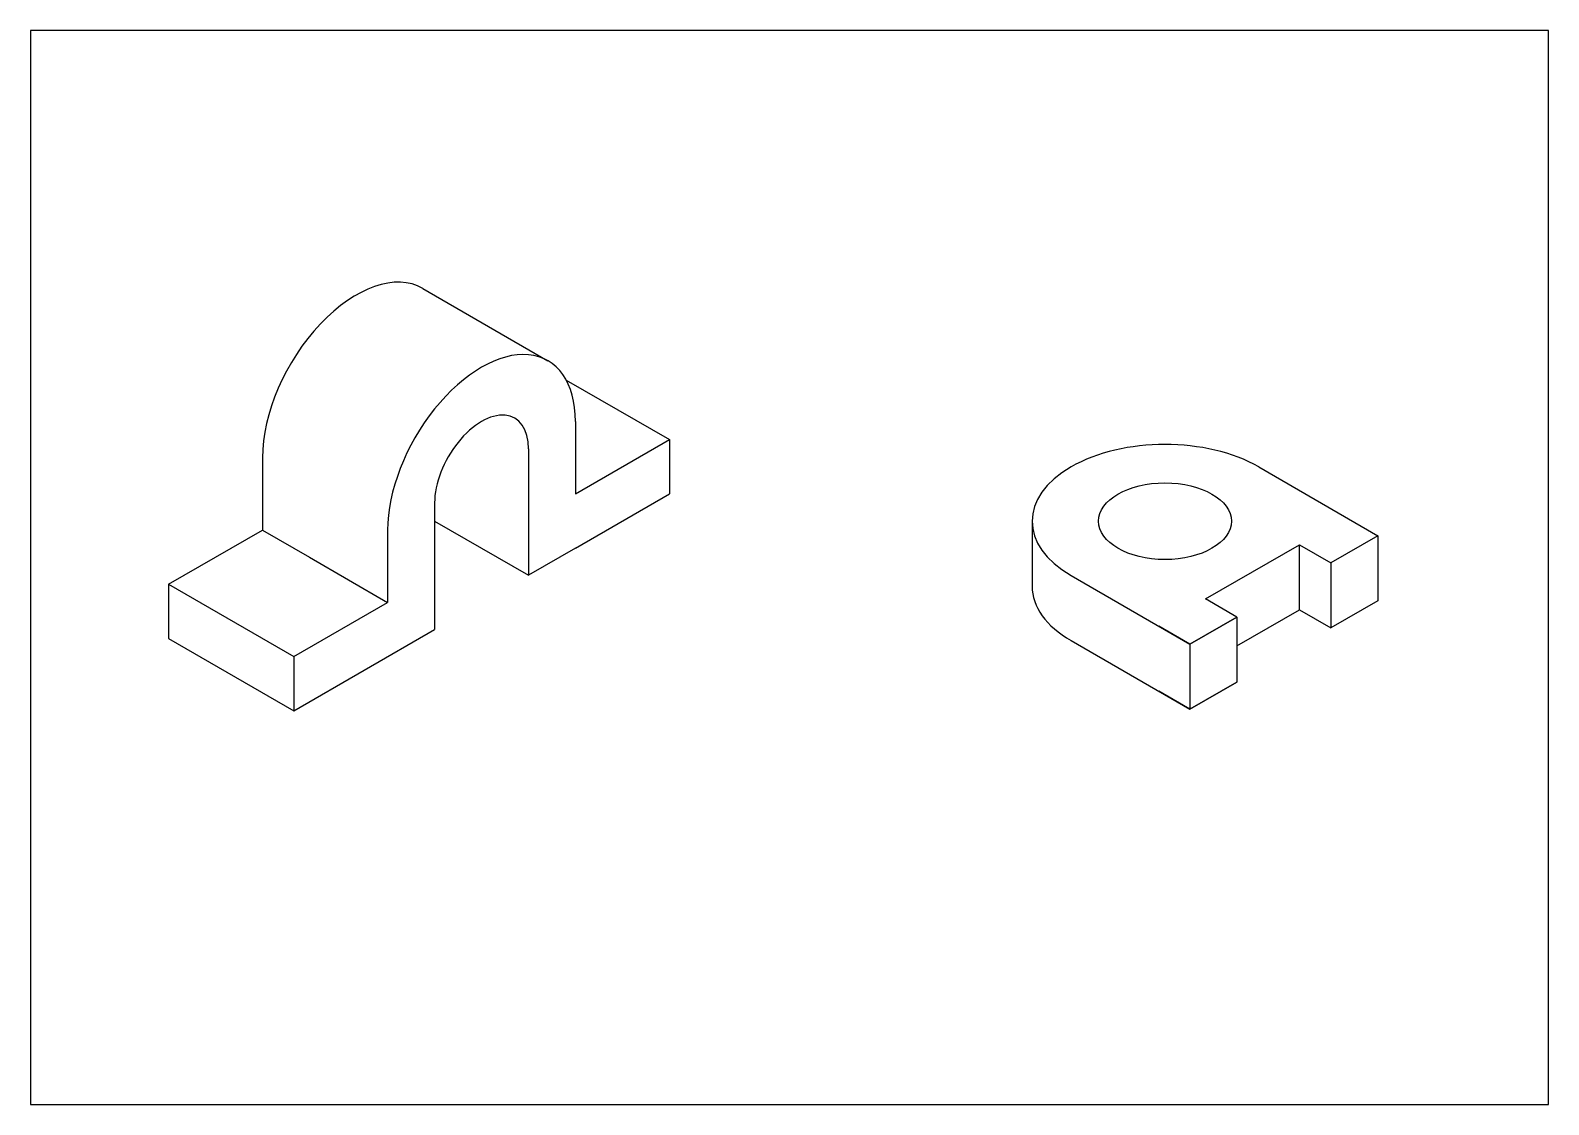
# Model space of a CAD drawing. Header units: millimetres. Extents: x 0 to 420, y 0 to 297.
import ezdxf

# ---------------------------------------------------------------- set-up
doc = ezdxf.new("R2010")
doc.units = ezdxf.units.MM

msp = doc.modelspace()

# ---------------------------------------------------------------- linework, layer by layer
at = {"linetype": 'Continuous'}
for p, q in [((108.54, 225.67), (143.18, 205.67)), ((148.26, 200.31), (176.77, 183.85)), ((150.79, 188.85), (150.79, 168.85)), ((137.8, 181.35), (137.8, 161.35)), ((150.79, 168.85), (176.77, 183.85)), ((176.77, 183.85), (176.77, 168.85)), ((64.19, 178.85), (64.19, 158.85)), ((150.79, 153.85), (176.77, 168.85)), ((111.82, 166.35), (111.82, 146.35)), ((111.82, 161.35), (137.8, 146.35)), ((137.8, 161.35), (137.8, 146.35)), ((38.21, 143.85), (64.19, 158.85)), ((64.19, 158.85), (77.18, 151.35)), ((98.83, 158.85), (98.83, 138.85)), ((77.18, 151.35), (98.83, 138.85)), ((150.79, 153.85), (137.8, 146.35)), ((38.21, 143.85), (38.21, 128.85)), ((38.21, 143.85), (72.85, 123.85)), ((111.82, 146.35), (111.82, 131.35)), ((72.85, 123.85), (98.83, 138.85)), ((72.85, 108.85), (111.82, 131.35)), ((38.21, 128.85), (72.85, 108.85)), ((72.85, 123.85), (72.85, 108.85))]:
    msp.add_line(p, q, dxfattribs=at)
for p, q in [((339.84, 176.3), (372.75, 157.3)), ((277.12, 161.3), (277.12, 143.3)), ((372.75, 157.3), (359.76, 149.8)), ((372.75, 157.3), (372.75, 139.3)), ((325.12, 139.8), (351.1, 154.8)), ((351.1, 154.8), (359.76, 149.8)), ((351.1, 136.8), (351.1, 154.8)), ((359.76, 149.8), (359.76, 131.8)), ((287.88, 146.3), (320.79, 127.3)), ((333.78, 134.8), (325.12, 139.8)), ((372.75, 139.3), (359.76, 131.8)), ((320.79, 127.3), (333.78, 134.8)), ((333.78, 134.8), (320.79, 127.3)), ((333.78, 126.8), (351.1, 136.8)), ((333.78, 134.8), (333.78, 116.8)), ((351.1, 136.8), (359.76, 131.8)), ((320.79, 127.3), (312.13, 132.3)), ((287.88, 128.3), (320.79, 109.3)), ((320.79, 127.3), (320.79, 109.3)), ((320.79, 109.3), (312.13, 114.3)), ((333.78, 116.8), (320.79, 109.3)), ((320.79, 109.3), (333.78, 116.8))]:
    msp.add_line(p, q)
msp.add_lwpolyline([(0, 0), (420, 0), (420, 297), (0, 297)], close=True)
for centre, major_axis, start_param in [((90.17, 193.85), (-18.37, -31.82), 3.141593), ((124.81, 173.85), (-18.37, -31.82), 2.356194), ((124.81, 173.85), (-9.19, -15.91), 2.356194)]:
    msp.add_ellipse(centre, major_axis=major_axis, ratio=0.57735, start_param=start_param, end_param=5.497787, dxfattribs=at)
for centre, start_param in [((313.86, 161.3), 3.926991), ((313.86, 143.3), 6.283185)]:
    msp.add_ellipse(centre, major_axis=(-36.74, 0), ratio=0.57735, start_param=start_param, end_param=7.068583)
msp.add_ellipse((313.86, 161.3), major_axis=(-18.37, 0), ratio=0.57735)

doc.saveas('drawing.dxf')
